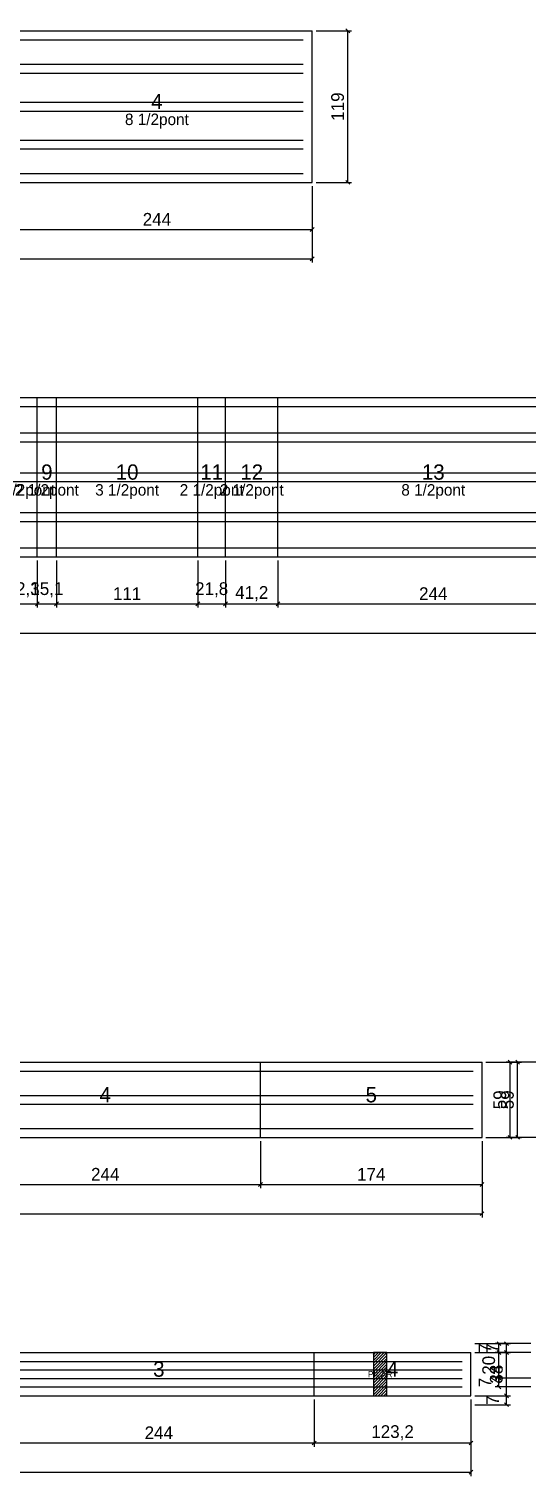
# Model space of a CAD drawing. Extents: x -13000 to 3070, y -38587 to 694.
# Drawn here: x 705 to 1096, y -6827 to -5690 of the extents above; entities that cross this region are included whole.
import ezdxf
from ezdxf.enums import TextEntityAlignment as Align

# ---------------------------------------------------------------- set-up
doc = ezdxf.new("R2010")
doc.units = 0
for name, color, linetype in [('5', 5, 'Continuous'), ('COTA', 241, 'Continuous'), ('Painéis', 200, 'Continuous'), ('SARR_2.2x7', 40, 'Continuous')]:
    doc.layers.add(name, color=color, linetype=linetype)
doc.dimstyles.new('PAINEL', dxfattribs={"dimtxt": 10, "dimasz": 3, "dimexe": 3, "dimexo": 3, "dimgap": 3, "dimtad": 1, "dimblk": 'OBLIQUE', "dimblk1": 'OBLIQUE', "dimcen": 2.5, "dimclrd": 4, "dimclre": 4, "dimclrt": 240, "dimazin": 3, "dimtfac": 1, "dimtmove": 0, "dimatfit": 3})

# ---------------------------------------------------------------- blocks, each defined once
blk = doc.blocks.new('_OBLIQUE')
at = {"color": 0, "linetype": 'BYBLOCK'}
blk.add_line((-0.5, -0.5), (0.5, 0.5), dxfattribs=at)

msp = doc.modelspace()

# ---------------------------------------------------------------- hatches: boundary and pattern name
at = {"layer": 'COTA'}
h = msp.add_hatch(dxfattribs=at)
h.set_pattern_fill('ANSI31', scale=0.5)
h.paths.add_polyline_path([(975.6, -6764), (986.2, -6764), (986.2, -6730), (975.6, -6730)])

# ---------------------------------------------------------------- linework, layer by layer
at = {"layer": 'Painéis'}
for p, q in [((683.5, -5692), (927.5, -5692)), ((927.5, -5811), (927.5, -5692)), ((683.5, -5811), (927.5, -5811)), ((689.2, -5980), (711.5, -5980)), ((711.5, -6105), (711.5, -5980)), ((711.5, -6105), (711.5, -5980)), ((711.5, -5980), (726.6, -5980)), ((711.5, -6105), (711.5, -5980)), ((726.6, -6105), (726.6, -5980)), ((726.6, -6105), (726.6, -5980)), ((726.6, -5980), (837.6, -5980)), ((726.6, -6105), (726.6, -5980)), ((837.6, -6105), (837.6, -5980)), ((837.6, -6105), (837.6, -5980)), ((837.6, -5980), (859.4, -5980)), ((837.6, -6105), (837.6, -5980)), ((859.4, -6105), (859.4, -5980)), ((859.4, -6105), (859.4, -5980)), ((859.4, -5980), (900.6, -5980)), ((859.4, -6105), (859.4, -5980)), ((900.6, -6105), (900.6, -5980)), ((900.6, -6105), (900.6, -5980)), ((900.6, -5980), (1144.6, -5980)), ((900.6, -6105), (900.6, -5980)), ((689.2, -6105), (711.5, -6105)), ((711.5, -6105), (726.6, -6105)), ((726.6, -6105), (837.6, -6105)), ((837.6, -6105), (859.4, -6105)), ((859.4, -6105), (900.6, -6105)), ((900.6, -6105), (1144.6, -6105)), ((642.9, -6502), (886.9, -6502)), ((886.9, -6561), (886.9, -6502)), ((886.9, -6561), (886.9, -6502)), ((886.9, -6502), (1060.9, -6502)), ((886.9, -6561), (886.9, -6502)), ((1060.9, -6561), (1060.9, -6502)), ((642.9, -6561), (886.9, -6561)), ((886.9, -6561), (1060.9, -6561)), ((685, -6730), (929, -6730)), ((929, -6764), (929, -6730)), ((929, -6764), (929, -6730)), ((929, -6730), (1052.2, -6730)), ((929, -6764), (929, -6730)), ((1052.2, -6764), (1052.2, -6730)), ((685, -6764), (929, -6764)), ((929, -6764), (1052.2, -6764))]:
    msp.add_line(p, q, dxfattribs=at)
msp.add_lwpolyline([(975.6, -6764), (986.2, -6764), (986.2, -6730), (975.6, -6730)], close=True, dxfattribs=at)
at = {"layer": 'SARR_2.2x7'}
for points in [[(683.5, -5699), (920.5, -5699)], [(683.5, -5699), (920.5, -5699)], [(683.5, -5718.25), (920.5, -5718.25)], [(683.5, -5718.25), (920.5, -5718.25)], [(683.5, -5725.25), (920.5, -5725.25)], [(683.5, -5725.25), (920.5, -5725.25)], [(683.5, -5748), (920.5, -5748)], [(683.5, -5748), (920.5, -5748)], [(683.5, -5755), (920.5, -5755)], [(683.5, -5755), (920.5, -5755)], [(683.5, -5777.75), (920.5, -5777.75)], [(683.5, -5777.75), (920.5, -5777.75)], [(683.5, -5784.75), (920.5, -5784.75)], [(683.5, -5784.75), (920.5, -5784.75)], [(683.5, -5804), (920.5, -5804)], [(683.5, -5804), (920.5, -5804)], [(689.2, -5987), (711.5, -5987)], [(689.2, -5987), (711.5, -5987)], [(711.5, -5987), (726.6, -5987)], [(711.5, -5987), (726.6, -5987)], [(726.6, -5987), (837.6, -5987)], [(726.6, -5987), (837.6, -5987)], [(837.6, -5987), (859.4, -5987)], [(837.6, -5987), (859.4, -5987)], [(859.4, -5987), (900.6, -5987)], [(859.4, -5987), (900.6, -5987)], [(900.6, -5987), (1137.6, -5987)], [(900.6, -5987), (1137.6, -5987)], [(689.2, -6007.75), (711.5, -6007.75)], [(689.2, -6007.75), (711.5, -6007.75)], [(711.5, -6007.75), (726.6, -6007.75)], [(711.5, -6007.75), (726.6, -6007.75)], [(726.6, -6007.75), (837.6, -6007.75)], [(726.6, -6007.75), (837.6, -6007.75)], [(837.6, -6007.75), (859.4, -6007.75)], [(837.6, -6007.75), (859.4, -6007.75)], [(859.4, -6007.75), (900.6, -6007.75)], [(859.4, -6007.75), (900.6, -6007.75)], [(900.6, -6007.75), (1137.6, -6007.75)], [(900.6, -6007.75), (1137.6, -6007.75)], [(689.2, -6014.75), (711.5, -6014.75)], [(689.2, -6014.75), (711.5, -6014.75)], [(711.5, -6014.75), (726.6, -6014.75)], [(711.5, -6014.75), (726.6, -6014.75)], [(726.6, -6014.75), (837.6, -6014.75)], [(726.6, -6014.75), (837.6, -6014.75)], [(837.6, -6014.75), (859.4, -6014.75)], [(837.6, -6014.75), (859.4, -6014.75)], [(859.4, -6014.75), (900.6, -6014.75)], [(859.4, -6014.75), (900.6, -6014.75)], [(900.6, -6014.75), (1137.6, -6014.75)], [(900.6, -6014.75), (1137.6, -6014.75)], [(689.2, -6039), (711.5, -6039)], [(689.2, -6039), (711.5, -6039)], [(689.2, -6046), (711.5, -6046)], [(689.2, -6046), (711.5, -6046)], [(711.5, -6039), (726.6, -6039)], [(711.5, -6039), (726.6, -6039)], [(711.5, -6046), (726.6, -6046)], [(711.5, -6046), (726.6, -6046)], [(726.6, -6039), (837.6, -6039)], [(726.6, -6039), (837.6, -6039)], [(726.6, -6046), (837.6, -6046)], [(726.6, -6046), (837.6, -6046)], [(837.6, -6039), (859.4, -6039)], [(837.6, -6039), (859.4, -6039)], [(837.6, -6046), (859.4, -6046)], [(837.6, -6046), (859.4, -6046)], [(859.4, -6039), (900.6, -6039)], [(859.4, -6039), (900.6, -6039)], [(859.4, -6046), (900.6, -6046)], [(859.4, -6046), (900.6, -6046)], [(900.6, -6039), (1137.6, -6039)], [(900.6, -6039), (1137.6, -6039)], [(900.6, -6046), (1137.6, -6046)], [(900.6, -6046), (1137.6, -6046)], [(689.2, -6070.25), (711.5, -6070.25)], [(689.2, -6070.25), (711.5, -6070.25)], [(689.2, -6077.25), (711.5, -6077.25)], [(689.2, -6077.25), (711.5, -6077.25)], [(711.5, -6070.25), (726.6, -6070.25)], [(711.5, -6070.25), (726.6, -6070.25)], [(711.5, -6077.25), (726.6, -6077.25)], [(711.5, -6077.25), (726.6, -6077.25)], [(726.6, -6070.25), (837.6, -6070.25)], [(726.6, -6070.25), (837.6, -6070.25)], [(726.6, -6077.25), (837.6, -6077.25)], [(726.6, -6077.25), (837.6, -6077.25)], [(837.6, -6070.25), (859.4, -6070.25)], [(837.6, -6070.25), (859.4, -6070.25)], [(837.6, -6077.25), (859.4, -6077.25)], [(837.6, -6077.25), (859.4, -6077.25)], [(859.4, -6070.25), (900.6, -6070.25)], [(859.4, -6070.25), (900.6, -6070.25)], [(859.4, -6077.25), (900.6, -6077.25)], [(859.4, -6077.25), (900.6, -6077.25)], [(900.6, -6070.25), (1137.6, -6070.25)], [(900.6, -6070.25), (1137.6, -6070.25)], [(900.6, -6077.25), (1137.6, -6077.25)], [(900.6, -6077.25), (1137.6, -6077.25)], [(689.2, -6098), (711.5, -6098)], [(689.2, -6098), (711.5, -6098)], [(711.5, -6098), (726.6, -6098)], [(711.5, -6098), (726.6, -6098)], [(726.6, -6098), (837.6, -6098)], [(726.6, -6098), (837.6, -6098)], [(837.6, -6098), (859.4, -6098)], [(837.6, -6098), (859.4, -6098)], [(859.4, -6098), (900.6, -6098)], [(859.4, -6098), (900.6, -6098)], [(900.6, -6098), (1137.6, -6098)], [(900.6, -6098), (1137.6, -6098)], [(642.9, -6509), (886.9, -6509)], [(642.9, -6509), (886.9, -6509)], [(886.9, -6509), (1053.9, -6509)], [(886.9, -6509), (1053.9, -6509)], [(642.9, -6528), (886.9, -6528)], [(642.9, -6528), (886.9, -6528)], [(886.9, -6528), (1053.9, -6528)], [(886.9, -6528), (1053.9, -6528)], [(642.9, -6535), (886.9, -6535)], [(642.9, -6535), (886.9, -6535)], [(886.9, -6535), (1053.9, -6535)], [(886.9, -6535), (1053.9, -6535)], [(642.9, -6554), (886.9, -6554)], [(642.9, -6554), (886.9, -6554)], [(886.9, -6554), (1053.9, -6554)], [(886.9, -6554), (1053.9, -6554)], [(685, -6737), (929, -6737)], [(685, -6737), (929, -6737)], [(929, -6737), (1045.2, -6737)], [(929, -6737), (1045.2, -6737)], [(685, -6743.5), (929, -6743.5)], [(685, -6743.5), (929, -6743.5)], [(685, -6750.5), (929, -6750.5)], [(685, -6750.5), (929, -6750.5)], [(929, -6743.5), (1045.2, -6743.5)], [(929, -6743.5), (1045.2, -6743.5)], [(929, -6750.5), (1045.2, -6750.5)], [(929, -6750.5), (1045.2, -6750.5)], [(685, -6757), (929, -6757)], [(685, -6757), (929, -6757)], [(929, -6757), (1045.2, -6757)], [(929, -6757), (1045.2, -6757)]]:
    msp.add_lwpolyline(points, dxfattribs=at)

# ---------------------------------------------------------------- texts
at = {"layer": '5'}
for s, height, p in [('4', 12, (805.5, -5747.5)), ('8 1/2pont', 9, (805.5, -5761.5)), ('9', 12, (719.05, -6038.5)), ('10', 12, (782.1, -6038.5)), ('11', 12, (848.5, -6038.5)), ('12', 12, (880, -6038.5)), ('13', 12, (1022.6, -6038.5)), ('2 1/2pont', 9, (700.35, -6052.5)), ('2 1/2pont', 9, (719.05, -6052.5)), ('3 1/2pont', 9, (782.1, -6052.5)), ('2 1/2pont', 9, (848.5, -6052.5)), ('2 1/2pont', 9, (880, -6052.5)), ('8 1/2pont', 9, (1022.6, -6052.5)), ('4', 12, (764.9, -6527.5)), ('5', 12, (973.9, -6527.5)), ('3', 12, (807, -6743)), ('4', 12, (990.6, -6743)), ('PILAR', 5, (980.9, -6747))]:
    msp.add_text(s, height=height, dxfattribs=at).set_placement(p, align=Align.MIDDLE_CENTER)

# ---------------------------------------------------------------- dimensions: what is measured, and where the dimension line sits
at = {"layer": 'COTA'}
for base, p1, p2 in [((955.5, -5811), (927.5, -5811), (927.5, -5692)), ((955.5, -5811), (927.5, -5811), (927.5, -5692)), ((1088.9, -6561), (1060.9, -6561), (1060.9, -6502)), ((1088.9, -6561), (1060.9, -6561), (1060.9, -6502)), ((1082.9, -6561), (1110.9, -6561), (1110.9, -6502)), ((1080.2, -6771), (1052.2, -6771), (1052.2, -6723)), ((1080.2, -6730), (1052.2, -6730), (1052.2, -6723)), ((1074.2, -6730), (1102.2, -6730), (1102.2, -6723)), ((1080.2, -6764), (1052.2, -6764), (1052.2, -6730)), ((1074.2, -6750), (1102.2, -6750), (1102.2, -6730)), ((1074.2, -6757), (1102.2, -6757), (1102.2, -6750)), ((1080.2, -6771), (1052.2, -6771), (1052.2, -6764))]:
    msp.add_linear_dim(base=base, p1=p1, p2=p2, angle=90, dimstyle='PAINEL', dxfattribs=at).render()
for base, p1, p2 in [((197, -5871), (197, -5811), (927.5, -5811)), ((683.5, -5848), (683.5, -5811), (927.5, -5811)), ((197, -6165), (197, -6105), (1144.6, -6105)), ((689.2, -6142), (689.2, -6105), (711.5, -6105)), ((711.5, -6142), (711.5, -6105), (726.6, -6105)), ((726.6, -6142), (726.6, -6105), (837.6, -6105)), ((837.6, -6142), (837.6, -6105), (859.4, -6105)), ((859.4, -6142), (859.4, -6105), (900.6, -6105)), ((900.6, -6142), (900.6, -6105), (1144.6, -6105)), ((197, -6621), (197, -6561), (1060.9, -6561)), ((642.9, -6598), (642.9, -6561), (886.9, -6561)), ((886.9, -6598), (886.9, -6561), (1060.9, -6561)), ((197, -6824), (197, -6764), (1052.2, -6764)), ((685, -6801), (685, -6764), (929, -6764)), ((929, -6801), (929, -6764), (1052.2, -6764))]:
    msp.add_linear_dim(base=base, p1=p1, p2=p2, dimstyle='PAINEL', dxfattribs=at).render()

doc.saveas('drawing.dxf')
